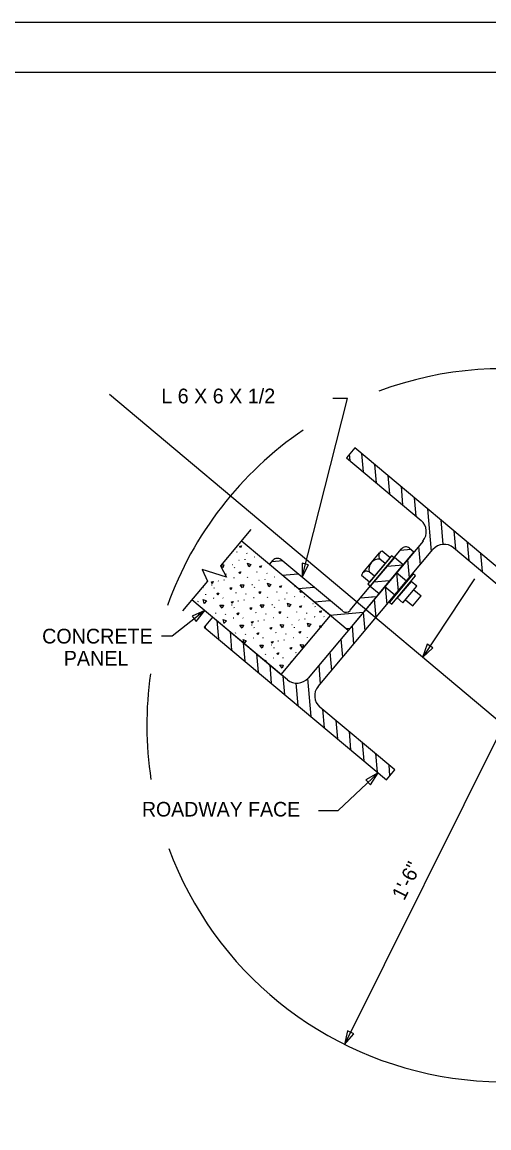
# Model space of a CAD drawing. Extents: x 0 to 71.1, y 0 to 63.6.
# Drawn here: x 37.27 to 45.18, y 28.54 to 47.3 of the extents above; entities that cross this region are included whole.
import ezdxf

# ---------------------------------------------------------------- set-up
doc = ezdxf.new("R2010")
doc.units = 0
for name, color, linetype in [('Arrowhead Terminators', 7, 'Continuous'), ('Dimension Lines', 7, 'Continuous'), ('Mis Center Lines', 7, 'Continuous'), ('Mis Object Lines', 7, 'Continuous'), ('Miscellaneous Lines', 7, 'Continuous'), ('Plan Sheet', 7, 'Continuous'), ('Plot Shape', 7, 'Continuous'), ('Structural Steel Lines', 7, 'Continuous'), ('Sup Concrete Girder Lines', 7, 'Continuous'), ('Text', 7, 'Continuous')]:
    doc.layers.add(name, color=color, linetype=linetype)

msp = doc.modelspace()

# ---------------------------------------------------------------- linework, layer by layer
at = {"layer": 'Arrowhead Terminators'}
for points in [[(42.014, 37.886), (42.126, 38.094), (42.015, 38.123)], [(40.365, 37.318), (40.148, 37.222), (40.219, 37.131)], [(44.058, 36.522), (44.233, 36.682), (44.137, 36.746)], [(43.307, 34.561), (43.099, 34.446), (43.177, 34.362)], [(42.737, 29.956), (42.891, 30.136), (42.788, 30.187)]]:
    msp.add_lwpolyline(points, close=True, dxfattribs=at)
at = {"layer": 'Dimension Lines'}
for p, q in [((42.014, 37.886), (42.786, 40.913)), ((42.786, 40.913), (42.534, 40.913)), ((41.143, 38.692), (40.629, 38.078)), ((40.731, 37.883), (40.319, 38.012)), ((40.319, 38.012), (40.41, 37.818)), ((40.629, 38.078), (40.731, 37.883)), ((40.41, 37.818), (39.985, 37.311)), ((44.94, 37.855), (44.058, 36.522)), ((39.81, 36.884), (39.628, 36.884)), ((45.429, 35.372), (42.737, 29.956)), ((42.625, 33.927), (43.307, 34.561)), ((42.295, 33.927), (42.625, 33.927))]:
    msp.add_line(p, q, dxfattribs=at)
msp.add_lwpolyline([(40.365, 37.318), (39.81, 36.884)], dxfattribs=at)
at = {"layer": 'Mis Center Lines'}
msp.add_line((45.429, 35.372), (38.746, 40.98), dxfattribs=at)
at = {"layer": 'Mis Object Lines'}
for start, end in [(45.6897, 110.4693), (124.1524, 160.377), (171.7328, 188.7822), (200.2292, 323.328)]:
    msp.add_arc((45.429, 35.372), 6.048, start, end, dxfattribs=at)
at = {"layer": 'Miscellaneous Lines'}
msp.add_line((42.496, 37.231), (42.496, 37.231), dxfattribs=at)
at = {"layer": 'Plan Sheet'}
msp.add_line((2.266, 46.453), (71.067, 46.453), dxfattribs=at)
at = {"layer": 'Plot Shape'}
msp.add_lwpolyline([(0, 47.3), (71.086, 47.3), (71.086, 0), (0, 0)], close=True, dxfattribs=at)
at = {"layer": 'Structural Steel Lines'}
for p, q in [((42.908, 40.079), (42.766, 39.91)), ((42.815, 39.969), (42.824, 39.861)), ((45.996, 37.488), (42.908, 40.079)), ((43.022, 39.984), (43.049, 39.673)), ((42.766, 39.91), (44.035, 38.845)), ((43.246, 39.796), (43.273, 39.485)), ((43.47, 39.608), (43.497, 39.296)), ((43.694, 39.42), (43.721, 39.108)), ((43.918, 39.231), (43.946, 38.92)), ((44.143, 39.043), (44.206, 38.319)), ((44.367, 38.855), (44.403, 38.44)), ((44.591, 38.667), (44.618, 38.356)), ((44.066, 38.495), (42.117, 36.172)), ((44.816, 38.479), (44.843, 38.167)), ((42.286, 36.03), (44.235, 38.353)), ((43.911, 38.311), (42.795, 36.98)), ((42.828, 37.321), (43.704, 38.364)), ((43.684, 38.34), (43.858, 38.356)), ((43.835, 38.375), (43.911, 38.311)), ((43.991, 38.406), (44.018, 38.094)), ((44.585, 38.384), (45.854, 37.319)), ((45.04, 38.291), (45.067, 37.979)), ((41.462, 38.098), (41.522, 38.169)), ((42.795, 36.98), (41.462, 38.098)), ((41.505, 38.15), (41.681, 38.165)), ((42.7, 37.31), (41.657, 38.185)), ((43.424, 38.116), (43.335, 38.191)), ((43.458, 38.071), (43.73, 38.095)), ((43.803, 38.181), (43.83, 37.87)), ((41.679, 37.916), (41.949, 37.94)), ((43.241, 37.898), (43.152, 37.972)), ((43.614, 37.957), (43.642, 37.646)), ((41.948, 37.69), (42.218, 37.714)), ((43.233, 37.803), (43.495, 37.826)), ((43.426, 37.733), (43.453, 37.422)), ((43.006, 37.533), (43.278, 37.556)), ((43.191, 37.55), (43.269, 37.557)), ((43.892, 37.397), (44.033, 37.566)), ((43.909, 37.67), (44.033, 37.566)), ((42.218, 37.464), (42.488, 37.487)), ((43.238, 37.509), (43.265, 37.197)), ((43.768, 37.501), (43.892, 37.397)), ((40.497, 37.207), (40.355, 37.037)), ((41.767, 36.142), (40.497, 37.207)), ((40.568, 37.147), (40.596, 36.835)), ((42.488, 37.237), (43.052, 37.287)), ((43.05, 37.284), (43.077, 36.973)), ((40.355, 37.037), (43.444, 34.446)), ((40.369, 37.053), (40.371, 37.024)), ((40.793, 36.959), (40.82, 36.647)), ((42.758, 37.011), (42.825, 37.017)), ((42.862, 37.06), (42.889, 36.749)), ((41.017, 36.771), (41.044, 36.459)), ((42.673, 36.836), (42.701, 36.524)), ((41.241, 36.582), (41.268, 36.271)), ((42.485, 36.612), (42.513, 36.3)), ((41.465, 36.394), (41.493, 36.083)), ((42.297, 36.387), (42.324, 36.076)), ((41.69, 36.206), (41.717, 35.895)), ((41.908, 36.086), (41.941, 35.706)), ((42.109, 36.165), (42.165, 35.518)), ((43.586, 34.615), (42.317, 35.68)), ((42.362, 35.642), (42.39, 35.33)), ((42.587, 35.453), (42.614, 35.142)), ((42.811, 35.265), (42.838, 34.954)), ((43.035, 35.077), (43.062, 34.766)), ((43.259, 34.889), (43.287, 34.577)), ((43.444, 34.446), (43.586, 34.615)), ((43.484, 34.701), (43.5, 34.513))]:
    msp.add_line(p, q, dxfattribs=at)
for points in [[(43.373, 38.328), (43.507, 38.215), (43.158, 37.798), (43.024, 37.911)], [(43.044, 37.958), (43.326, 38.294)]]:
    msp.add_lwpolyline(points, dxfattribs=at)
for points in [[(43.132, 37.768), (43.174, 37.733), (43.576, 38.212), (43.534, 38.248)], [(43.172, 37.73), (43.32, 37.606), (43.729, 38.094), (43.581, 38.218)], [(43.786, 37.817), (43.616, 37.959), (43.418, 37.723), (43.587, 37.581)], [(43.496, 37.462), (43.537, 37.427), (43.94, 37.907), (43.898, 37.942)], [(43.628, 37.531), (43.724, 37.45), (43.959, 37.73), (43.863, 37.811)]]:
    msp.add_lwpolyline(points, close=True, dxfattribs=at)
for centre, radius, start, end in [((43.875, 38.655), 0.248, 320, 50), ((43.4, 38.246), 0.0854, 107.9356, 220.5261), ((43.775, 38.304), 0.0931, 49.9995, 139.9995), ((44.425, 38.193), 0.248, 50, 140), ((41.593, 38.11), 0.0931, 49.9995, 139.9995), ((43.321, 38.016), 0.175, 85.4803, 194.5211), ((43.108, 37.899), 0.0854, 59.4753, 172.0658), ((42.759, 37.379), 0.091, 230, 320), ((41.926, 36.332), 0.248, 230, 320), ((42.476, 35.87), 0.248, 140, 230)]:
    msp.add_arc(centre, radius, start, end, dxfattribs=at)
at = {"layer": 'Sup Concrete Girder Lines'}
for p, q in [((42.496, 37.231), (40.983, 38.5)), ((40.913, 38.302), (40.909, 38.313)), ((41.083, 38.282), (41.078, 38.292)), ((40.756, 38.211), (40.751, 38.222)), ((40.826, 38.099), (40.834, 38.097)), ((40.942, 38.173), (40.95, 38.172)), ((41.052, 38.179), (41.048, 38.19)), ((41.207, 38.229), (41.215, 38.228)), ((40.729, 37.928), (40.725, 37.939)), ((40.874, 38.038), (40.87, 38.049)), ((41.252, 37.964), (41.248, 37.974)), ((41.421, 37.943), (41.417, 37.954)), ((40.481, 37.753), (40.489, 37.752)), ((40.589, 37.82), (40.597, 37.818)), ((40.699, 37.826), (40.695, 37.837)), ((40.853, 37.876), (40.861, 37.874)), ((41.094, 37.873), (41.09, 37.883)), ((41.164, 37.76), (41.173, 37.759)), ((41.212, 37.7), (41.208, 37.711)), ((41.281, 37.835), (41.289, 37.833)), ((41.391, 37.841), (41.387, 37.852)), ((41.545, 37.891), (41.553, 37.889)), ((41.904, 37.715), (41.9, 37.726)), ((40.384, 37.583), (40.38, 37.593)), ((40.508, 37.531), (40.516, 37.529)), ((40.528, 37.693), (40.524, 37.704)), ((40.669, 37.535), (40.677, 37.528)), ((40.898, 37.61), (40.894, 37.621)), ((41.067, 37.59), (41.063, 37.6)), ((41.192, 37.537), (41.2, 37.536)), ((41.432, 37.534), (41.428, 37.545)), ((41.59, 37.625), (41.586, 37.636)), ((41.759, 37.605), (41.755, 37.615)), ((41.884, 37.553), (41.892, 37.551)), ((42.045, 37.557), (42.053, 37.55)), ((40.145, 37.502), (41.658, 36.233)), ((40.243, 37.474), (40.252, 37.473)), ((40.819, 37.415), (40.827, 37.413)), ((40.867, 37.355), (40.863, 37.366)), ((40.927, 37.481), (40.935, 37.48)), ((41.037, 37.487), (41.033, 37.498)), ((41.503, 37.422), (41.511, 37.42)), ((41.55, 37.362), (41.546, 37.372)), ((41.619, 37.496), (41.627, 37.495)), ((41.729, 37.503), (41.725, 37.513)), ((42.195, 37.437), (42.203, 37.435)), ((42.242, 37.377), (42.238, 37.387)), ((40.553, 37.265), (40.549, 37.276)), ((40.722, 37.244), (40.718, 37.255)), ((40.846, 37.192), (40.855, 37.191)), ((41.008, 37.196), (41.016, 37.19)), ((41.237, 37.272), (41.232, 37.282)), ((41.375, 37.149), (41.371, 37.16)), ((41.406, 37.251), (41.402, 37.262)), ((41.53, 37.199), (41.538, 37.197)), ((41.658, 36.233), (42.496, 37.231)), ((41.771, 37.196), (41.767, 37.207)), ((41.928, 37.287), (41.924, 37.297)), ((41.957, 37.158), (41.966, 37.156)), ((42.067, 37.164), (42.063, 37.175)), ((42.098, 37.266), (42.094, 37.277)), ((42.222, 37.214), (42.23, 37.213)), ((42.383, 37.218), (42.391, 37.212)), ((40.582, 37.136), (40.59, 37.134)), ((41.158, 37.077), (41.166, 37.075)), ((41.205, 37.017), (41.201, 37.027)), ((41.265, 37.143), (41.274, 37.141)), ((41.841, 37.083), (41.849, 37.082)), ((41.889, 37.023), (41.885, 37.034)), ((42.264, 36.955), (42.263, 36.959)), ((40.891, 36.927), (40.887, 36.937)), ((41.061, 36.906), (41.057, 36.917)), ((41.185, 36.854), (41.193, 36.852)), ((41.346, 36.858), (41.354, 36.852)), ((41.575, 36.933), (41.571, 36.944)), ((41.604, 36.804), (41.612, 36.803)), ((41.714, 36.811), (41.71, 36.821)), ((41.744, 36.913), (41.74, 36.923)), ((41.868, 36.861), (41.877, 36.859)), ((42.109, 36.858), (42.105, 36.868)), ((41.228, 36.594), (41.226, 36.599)), ((41.496, 36.738), (41.504, 36.737)), ((41.544, 36.678), (41.54, 36.689)), ((41.913, 36.595), (41.909, 36.606)), ((41.399, 36.568), (41.395, 36.578)), ((41.523, 36.515), (41.531, 36.514)), ((41.684, 36.52), (41.692, 36.513))]:
    msp.add_line(p, q, dxfattribs=at)
for points in [[(40.971, 38.379), (40.96, 38.41), (40.989, 38.414), (40.971, 38.379)], [(40.668, 38.039), (40.634, 38.084)], [(40.64, 38.092), (40.687, 38.092), (40.668, 38.04)], [(41.11, 38.056), (41.091, 38.12), (41.146, 38.099), (41.111, 38.057)], [(40.96, 37.94), (40.95, 37.971), (40.978, 37.975), (40.96, 37.94)], [(41.309, 38.041), (41.298, 38.071), (41.327, 38.075), (41.309, 38.041)], [(40.335, 37.729), (40.323, 37.695)], [(40.489, 37.773), (40.479, 37.804), (40.507, 37.808), (40.489, 37.773)], [(41.006, 37.701), (40.966, 37.754), (41.025, 37.753), (41.007, 37.702)], [(41.449, 37.718), (41.429, 37.782), (41.485, 37.76), (41.45, 37.719)], [(41.647, 37.703), (41.637, 37.733), (41.665, 37.737), (41.647, 37.703)], [(40.323, 37.694), (40.315, 37.704)], [(40.587, 37.58), (40.577, 37.61), (40.605, 37.614), (40.587, 37.58)], [(40.806, 37.669), (40.796, 37.7), (40.824, 37.704), (40.806, 37.669)], [(41.299, 37.602), (41.288, 37.632), (41.317, 37.636), (41.299, 37.602)], [(41.991, 37.617), (41.98, 37.647), (41.997, 37.65)], [(42.004, 37.643), (41.991, 37.617)], [(40.356, 37.439), (40.336, 37.502), (40.392, 37.481), (40.356, 37.439)], [(40.661, 37.356), (40.621, 37.409), (40.68, 37.408), (40.661, 37.357)], [(40.828, 37.435), (40.817, 37.465), (40.846, 37.469), (40.828, 37.435)], [(41.145, 37.331), (41.134, 37.361), (41.163, 37.365), (41.145, 37.331)], [(41.344, 37.363), (41.304, 37.416), (41.364, 37.415), (41.345, 37.364)], [(41.787, 37.379), (41.768, 37.443), (41.823, 37.422), (41.788, 37.38)], [(41.986, 37.364), (41.975, 37.394), (42.004, 37.399), (41.986, 37.364)], [(42.212, 37.465), (42.21, 37.471)], [(42.213, 37.468), (42.212, 37.465)], [(40.262, 37.242), (40.252, 37.268)], [(40.266, 37.274), (40.28, 37.276), (40.262, 37.242)], [(40.694, 37.1), (40.674, 37.164), (40.73, 37.143), (40.695, 37.101)], [(40.926, 37.241), (40.915, 37.272), (40.943, 37.276), (40.926, 37.241)], [(41.637, 37.264), (41.626, 37.294), (41.655, 37.298), (41.637, 37.264)], [(42.329, 37.279), (42.318, 37.309), (42.347, 37.313), (42.329, 37.279)], [(40.999, 37.018), (40.959, 37.071), (41.019, 37.07), (41, 37.019)], [(41.166, 37.097), (41.156, 37.127), (41.184, 37.131), (41.166, 37.097)], [(41.483, 36.993), (41.472, 37.023), (41.501, 37.027), (41.483, 36.993)], [(41.683, 37.024), (41.643, 37.078), (41.702, 37.077), (41.683, 37.025)], [(41.975, 36.925), (41.965, 36.955), (41.993, 36.96), (41.975, 36.925)], [(42.126, 37.041), (42.106, 37.105), (42.162, 37.084), (42.126, 37.042)], [(42.324, 37.026), (42.314, 37.056), (42.342, 37.06), (42.325, 37.027)], [(41.032, 36.762), (41.013, 36.826), (41.068, 36.804), (41.033, 36.763)], [(41.264, 36.903), (41.253, 36.933), (41.282, 36.937), (41.264, 36.903)], [(41.505, 36.758), (41.494, 36.789), (41.523, 36.793), (41.505, 36.758)], [(41.338, 36.679), (41.297, 36.732), (41.357, 36.731), (41.338, 36.68)], [(41.602, 36.564), (41.592, 36.595), (41.62, 36.599), (41.602, 36.564)], [(41.822, 36.654), (41.811, 36.685), (41.839, 36.689), (41.822, 36.654)], [(42.021, 36.686), (41.981, 36.739), (42.041, 36.738), (42.022, 36.687)], [(41.358, 36.485), (41.407, 36.466), (41.396, 36.453)], [(41.676, 36.341), (41.636, 36.394), (41.695, 36.393), (41.677, 36.342)], [(41.835, 36.443), (41.832, 36.45), (41.842, 36.452)]]:
    msp.add_lwpolyline(points, dxfattribs=at)

# ---------------------------------------------------------------- texts
at = {"layer": 'Text'}
for s, height, p in [('L 6 X 6 X 1/2', 0.25, (39.626, 40.832)), ('CONCRETE', 0.25, (37.605, 36.758)), ('PANEL', 0.25, (37.972, 36.383)), ('ROADWAY FACE', 0.2475, (39.298, 33.823))]:
    msp.add_text(s, height=height, dxfattribs=at).set_placement(p)
msp.add_text('1\'-6"', height=0.2475, rotation=63.568, dxfattribs=at).set_placement((43.747, 32.385))

doc.saveas('drawing.dxf')
